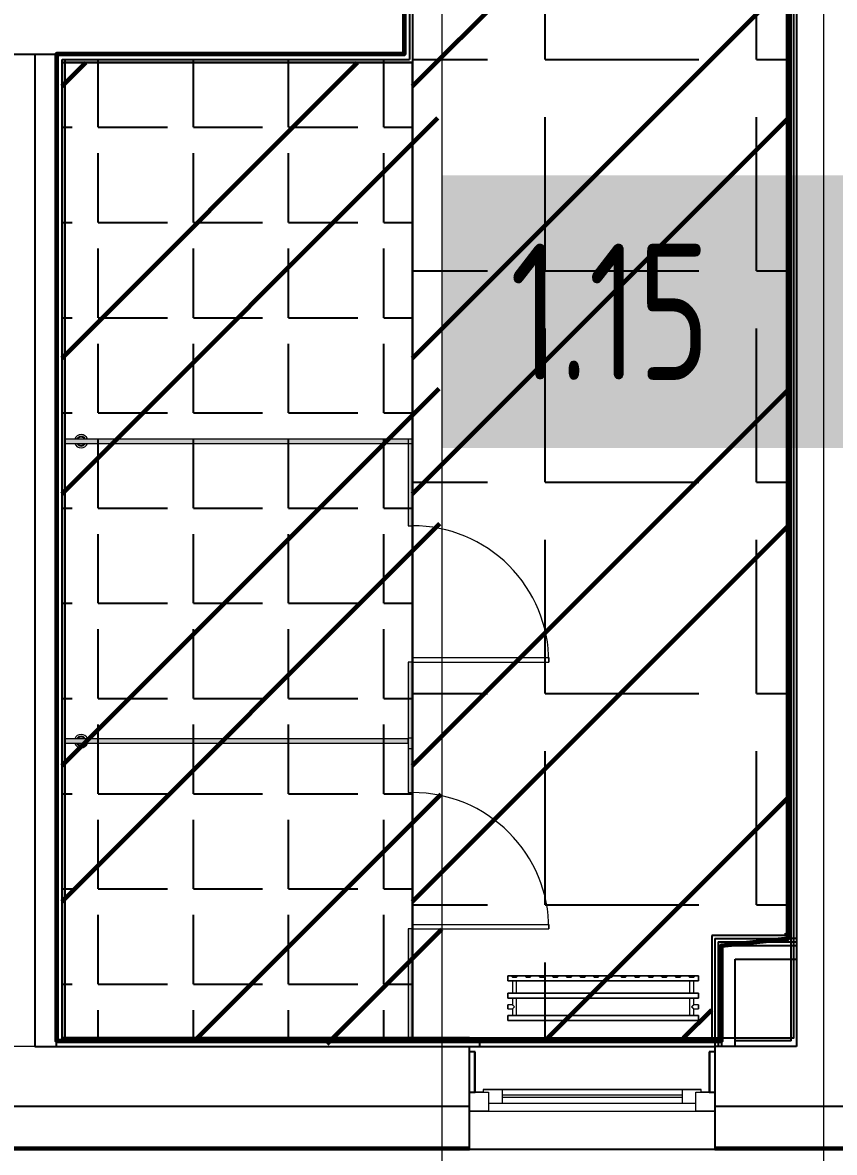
# Model space of a CAD drawing. Header units: millimetres. Extents: x -164500 to 426394, y -23753 to 102118.
# Drawn here: x 69085 to 72064, y -405 to 3740 of the extents above; entities that cross this region are included whole.
import ezdxf

# ---------------------------------------------------------------- set-up
doc = ezdxf.new("R2010")
doc.units = ezdxf.units.MM
doc.layers.add('1.2.1) плитка КР3', color=140, linetype='Continuous')
doc.layers.add('1.4) Пл КР4', color=125, linetype='Continuous')
for name, color, linetype, lineweight in [('196 1-3 этаж гидро изол', 6, 'Continuous', 60), ('A-FLOR', 7, 'Continuous', 9), ('A-GENM', 7, 'Continuous', 9), ('A-GENM-1', 7, 'Continuous', 20), ('A-GLAZ', 7, 'Continuous', 9), ('A-GLAZ-1', 7, 'Continuous', 5), ('Оси', 7, 'Continuous', 9)]:
    doc.layers.add(name, color=color, linetype=linetype, lineweight=lineweight)
doc.layers.add('A-DOOR-1', color=7, linetype='Continuous', lineweight=5, true_color=0xc0c0c0)
doc.layers.add('M-EQPM-1', color=7, linetype='Continuous', lineweight=9, true_color=0xb2b2b2)
doc.styles.add('СПДС', font='ГОСТ тип А.ttf', dxfattribs={"width": 0.9})

# ---------------------------------------------------------------- blocks, each defined once
blk = doc.blocks.new('120_Окно_СКБ_1Ст - 120_Окно_СКБ_1Ст 900х2500_h_-20664874-Объем проектирования 1 этажа')
at = {"layer": 'A-GLAZ'}
for p, q in [((-450, -127), (-450, -57)), ((-450, -57), (-380, -57)), ((-380, -57), (-380, -127)), ((380, -127), (380, -57)), ((380, -57), (450, -57)), ((450, -57), (450, -127)), ((380, -87), (-380, -87)), ((-380, -87), (-380, -127)), ((-330, -137), (-330, -87)), ((330, -137), (330, -87)), ((380, -127), (380, -87)), ((-380, -127), (-450, -127)), ((-380, -127), (-400, -127)), ((-400, -127), (-400, -137)), ((-400, -137), (400, -137)), ((400, -137), (-400, -137)), ((450, -127), (380, -127)), ((400, -127), (380, -127)), ((400, -137), (400, -127))]:
    blk.add_line(p, q, dxfattribs=at)
at = {"layer": 'A-GLAZ-1'}
for p, q in [((450, -57), (-450, -57)), ((-330, -107), (330, -107)), ((330, -117), (-330, -117)), ((-430, -127), (-400, -127)), ((400, -127), (430, -127))]:
    blk.add_line(p, q, dxfattribs=at)
blk = doc.blocks.new('131_Сантехническая перегородка_Дверь - СД-1-29846662-Объем проектирования 1 этажа')
at = {"layer": 'A-GENM'}
for points in [[(0, -8), (317.3, -8), (317.3, 8), (0, 8)], [(817.3, -8), (1119.2, -7.8), (1119.2, 8), (817.3, 8)]]:
    blk.add_hatch(color=256, dxfattribs=at).paths.add_polyline_path(points)
at = {"layer": 'A-DOOR-1'}
for p, q in [((333.3, -8), (317.3, -8)), ((317.3, -8), (317.3, -508)), ((333.3, -8), (333.3, -508)), ((333.3, -508), (317.3, -508))]:
    blk.add_line(p, q, dxfattribs=at)
blk.add_arc((317.3, -8), 500, 270, 0, dxfattribs=at)
at = {"layer": 'A-GENM-1'}
for p, q in [((317.3, 8), (0, 8)), ((0, 8), (0, -8)), ((317.3, -8), (317.3, 8)), ((1134.7, 8), (817.3, 8)), ((817.3, 8), (817.3, -8)), ((1134.7, -8), (1134.7, 8)), ((0, -8), (317.3, -8)), ((817.3, -8), (1134.7, -8))]:
    blk.add_line(p, q, dxfattribs=at)
blk = doc.blocks.new('131_Сантехническая перегородка - СП-4-30850764-Объем проектирования 1 этажа')
at = {"layer": 'A-GENM'}
blk.add_hatch(color=256, dxfattribs=at).paths.add_polyline_path([(184.8, -8), (1330, -8), (1330, 8), (55.2, 8), (55.2, -8)])
at = {"layer": 'A-GENM', "flags": 128}
for points in [[(126.7, 8), (126.3, 8.5), (126, 9), (125.6, 9.5), (125.2, 9.9), (124.8, 10.4), (124.4, 10.8), (123.9, 11.2), (123.5, 11.6), (123, 12), (122.5, 12.3), (122, 12.7), (121.5, 13), (121, 13.3), (120.5, 13.6), (119.9, 13.8), (119.4, 14), (118.8, 14.3), (118.2, 14.4), (117.6, 14.6), (117, 14.7), (116.5, 14.9), (115.9, 14.9), (115.3, 15), (114.7, 15.1), (114.1, 15.1), (113.5, 15.1), (112.8, 15), (112.2, 15), (111.7, 14.9), (111.1, 14.8), (110.5, 14.7), (109.9, 14.5), (109.3, 14.4), (108.7, 14.2), (108.2, 13.9), (107.6, 13.7), (107.1, 13.4), (106.5, 13.2), (106, 12.9), (105.5, 12.5), (105, 12.2), (104.5, 11.8), (104.1, 11.4), (103.6, 11), (103.2, 10.6), (102.8, 10.2), (102.4, 9.7), (102, 9.3), (101.6, 8.8), (101.3, 8.3), (101.1, 8)], [(101.1, -8), (101.4, -8.5), (101.8, -9), (102.2, -9.5), (102.6, -9.9), (103, -10.4), (103.4, -10.8), (103.8, -11.2), (104.3, -11.6), (104.7, -12), (105.2, -12.3), (105.7, -12.7), (106.2, -13), (106.8, -13.3), (107.3, -13.6), (107.9, -13.8), (108.4, -14), (109, -14.3), (109.6, -14.4), (110.1, -14.6), (110.7, -14.7), (111.3, -14.9), (111.9, -14.9), (112.5, -15), (113.1, -15.1), (113.7, -15.1), (114.3, -15.1), (114.9, -15), (115.5, -15), (116.1, -14.9), (116.7, -14.8), (117.3, -14.7), (117.9, -14.5), (118.5, -14.4), (119, -14.2), (119.6, -13.9), (120.2, -13.7), (120.7, -13.4), (121.2, -13.2), (121.7, -12.9), (122.3, -12.5), (122.7, -12.2), (123.2, -11.8), (123.7, -11.4), (124.1, -11), (124.6, -10.6), (125, -10.2), (125.4, -9.7), (125.8, -9.3), (126.1, -8.8), (126.5, -8.3), (126.7, -8)]]:
    blk.add_lwpolyline(points, dxfattribs=at)
at = {"layer": 'A-GENM'}
for radius, start, end in [(24.6, 19.9113, 160.0887), (17.6, 28.9731, 151.0269), (15.1, 33.7811, 146.2189), (24.6, 199.9113, 340.0887), (17.6, 208.9731, 331.0269), (15.1, 213.7811, 326.2189)]:
    blk.add_arc((113.9, 0), radius, start, end, dxfattribs=at)
at = {"layer": 'A-GENM-1'}
for p, q in [((1330, 8), (55.2, 8)), ((55.2, 8), (55.2, -8)), ((1330, -8), (1330, 8)), ((55.2, -8), (1330, -8))]:
    blk.add_line(p, q, dxfattribs=at)
blk = doc.blocks.new('131_Сантехническая перегородка - СП-4-30850728-Объем проектирования 1 этажа')
at = {"layer": 'A-GENM'}
blk.add_hatch(color=256, dxfattribs=at).paths.add_polyline_path([(200.9, -8), (1330, -8), (1330, 8), (71.3, 8), (71.3, -8)])
at = {"layer": 'A-GENM', "flags": 128}
for points in [[(142.8, 8), (142.5, 8.5), (142.1, 9), (141.8, 9.5), (141.4, 9.9), (141, 10.4), (140.5, 10.8), (140.1, 11.2), (139.6, 11.6), (139.2, 12), (138.7, 12.3), (138.2, 12.7), (137.7, 13), (137.1, 13.3), (136.6, 13.6), (136.1, 13.8), (135.5, 14), (134.9, 14.3), (134.4, 14.4), (133.8, 14.6), (133.2, 14.7), (132.6, 14.9), (132, 14.9), (131.4, 15), (130.8, 15.1), (130.2, 15.1), (129.6, 15.1), (129, 15), (128.4, 15), (127.8, 14.9), (127.2, 14.8), (126.6, 14.7), (126, 14.5), (125.4, 14.4), (124.9, 14.2), (124.3, 13.9), (123.8, 13.7), (123.2, 13.4), (122.7, 13.2), (122.2, 12.9), (121.7, 12.5), (121.2, 12.2), (120.7, 11.8), (120.2, 11.4), (119.8, 11), (119.3, 10.6), (118.9, 10.2), (118.5, 9.7), (118.1, 9.3), (117.8, 8.8), (117.4, 8.3), (117.3, 8)], [(117.3, -8), (117.6, -8.5), (117.9, -9), (118.3, -9.5), (118.7, -9.9), (119.1, -10.4), (119.5, -10.8), (120, -11.2), (120.4, -11.6), (120.9, -12), (121.4, -12.3), (121.9, -12.7), (122.4, -13), (122.9, -13.3), (123.5, -13.6), (124, -13.8), (124.6, -14), (125.1, -14.3), (125.7, -14.4), (126.3, -14.6), (126.9, -14.7), (127.5, -14.9), (128.1, -14.9), (128.7, -15), (129.3, -15.1), (129.9, -15.1), (130.5, -15.1), (131.1, -15), (131.7, -15), (132.3, -14.9), (132.9, -14.8), (133.4, -14.7), (134, -14.5), (134.6, -14.4), (135.2, -14.2), (135.7, -13.9), (136.3, -13.7), (136.8, -13.4), (137.4, -13.2), (137.9, -12.9), (138.4, -12.5), (138.9, -12.2), (139.4, -11.8), (139.8, -11.4), (140.3, -11), (140.7, -10.6), (141.1, -10.2), (141.5, -9.7), (141.9, -9.3), (142.3, -8.8), (142.6, -8.3), (142.8, -8)]]:
    blk.add_lwpolyline(points, dxfattribs=at)
at = {"layer": 'A-GENM'}
for radius, start, end in [(24.6, 19.9113, 160.0887), (17.6, 28.9731, 151.0269), (15.1, 33.7811, 146.2189), (24.6, 199.9113, 340.0887), (17.6, 208.9731, 331.0269), (15.1, 213.7811, 326.2189)]:
    blk.add_arc((130, 0), radius, start, end, dxfattribs=at)
at = {"layer": 'A-GENM-1'}
for p, q in [((1330, 8), (71.3, 8)), ((71.3, 8), (71.3, -8)), ((1330, -8), (1330, 8)), ((71.3, -8), (1330, -8))]:
    blk.add_line(p, q, dxfattribs=at)
blk = doc.blocks.new('radiator_prado_classic_z_tip_30_po exemplyaru - Classic Z Тип 30-500-V231-Объем проектирования 1 этажа')
at = {"layer": 'M-EQPM-1'}
for p, q in [((0, 228), (0, 210)), ((700, 228), (0, 228)), ((0, 210), (0, 228)), ((0, 228), (12.5, 228)), ((0, 210), (700, 210)), ((17.8, 210), (0, 210)), ((12.5, 228), (37.5, 228)), ((37.5, 228), (12.5, 228)), ((12.5, 228), (37.5, 228)), ((12.5, 228), (17.5, 223)), ((12.5, 228), (17.5, 223)), ((32.5, 223), (17.5, 223)), ((17.5, 223), (32.5, 223)), ((17.5, 210), (17.5, 164)), ((17.5, 210), (17.5, 164)), ((17.8, 210), (17.5, 210)), ((17.5, 210), (17.8, 210)), ((17.8, 210), (17.5, 210)), ((17.5, 210), (32.5, 210)), ((32.2, 210), (17.8, 210)), ((17.8, 210), (32.2, 210)), ((32.2, 210), (17.8, 210)), ((32.5, 210), (32.2, 210)), ((32.2, 210), (32.5, 210)), ((32.5, 210), (32.2, 210)), ((667.8, 210), (32.2, 210)), ((32.5, 223), (37.5, 228)), ((37.5, 228), (32.5, 223)), ((32.5, 164), (32.5, 210)), ((32.5, 164), (32.5, 210)), ((37.5, 228), (62.5, 228)), ((62.5, 228), (87.5, 228)), ((87.5, 228), (62.5, 228)), ((62.5, 228), (87.5, 228)), ((62.5, 228), (67.5, 223)), ((62.5, 228), (67.5, 223)), ((82.5, 223), (67.5, 223)), ((67.5, 223), (82.5, 223)), ((82.5, 223), (87.5, 228)), ((87.5, 228), (82.5, 223)), ((87.5, 228), (112.5, 228)), ((112.5, 228), (137.5, 228)), ((137.5, 228), (112.5, 228)), ((112.5, 228), (137.5, 228)), ((112.5, 228), (117.5, 223)), ((112.5, 228), (117.5, 223)), ((132.5, 223), (117.5, 223)), ((117.5, 223), (132.5, 223)), ((132.5, 223), (137.5, 228)), ((137.5, 228), (132.5, 223)), ((137.5, 228), (162.5, 228)), ((162.5, 228), (187.5, 228)), ((187.5, 228), (162.5, 228)), ((162.5, 228), (187.5, 228)), ((162.5, 228), (167.5, 223)), ((162.5, 228), (167.5, 223)), ((182.5, 223), (167.5, 223)), ((167.5, 223), (182.5, 223)), ((182.5, 223), (187.5, 228)), ((187.5, 228), (182.5, 223)), ((187.5, 228), (212.5, 228)), ((212.5, 228), (237.5, 228)), ((237.5, 228), (212.5, 228)), ((212.5, 228), (237.5, 228)), ((212.5, 228), (217.5, 223)), ((212.5, 228), (217.5, 223)), ((232.5, 223), (217.5, 223)), ((217.5, 223), (232.5, 223)), ((232.5, 223), (237.5, 228)), ((237.5, 228), (232.5, 223)), ((237.5, 228), (262.5, 228)), ((262.5, 228), (287.5, 228)), ((287.5, 228), (262.5, 228)), ((262.5, 228), (287.5, 228)), ((262.5, 228), (267.5, 223)), ((262.5, 228), (267.5, 223)), ((282.5, 223), (267.5, 223)), ((267.5, 223), (282.5, 223)), ((282.5, 223), (287.5, 228)), ((287.5, 228), (282.5, 223)), ((287.5, 228), (312.5, 228)), ((312.5, 228), (337.5, 228)), ((337.5, 228), (312.5, 228)), ((312.5, 228), (337.5, 228)), ((312.5, 228), (317.5, 223)), ((312.5, 228), (317.5, 223)), ((332.5, 223), (317.5, 223)), ((317.5, 223), (332.5, 223)), ((332.5, 223), (337.5, 228)), ((337.5, 228), (332.5, 223)), ((337.5, 228), (362.5, 228)), ((362.5, 228), (387.5, 228)), ((387.5, 228), (362.5, 228)), ((362.5, 228), (387.5, 228)), ((362.5, 228), (367.5, 223)), ((362.5, 228), (367.5, 223)), ((382.5, 223), (367.5, 223)), ((367.5, 223), (382.5, 223)), ((382.5, 223), (387.5, 228)), ((387.5, 228), (382.5, 223)), ((387.5, 228), (412.5, 228)), ((412.5, 228), (437.5, 228)), ((437.5, 228), (412.5, 228)), ((412.5, 228), (437.5, 228)), ((412.5, 228), (417.5, 223)), ((412.5, 228), (417.5, 223)), ((432.5, 223), (417.5, 223)), ((417.5, 223), (432.5, 223)), ((432.5, 223), (437.5, 228)), ((437.5, 228), (432.5, 223)), ((437.5, 228), (462.5, 228)), ((462.5, 228), (487.5, 228)), ((487.5, 228), (462.5, 228)), ((462.5, 228), (487.5, 228)), ((462.5, 228), (467.5, 223)), ((462.5, 228), (467.5, 223)), ((482.5, 223), (467.5, 223)), ((467.5, 223), (482.5, 223)), ((482.5, 223), (487.5, 228)), ((487.5, 228), (482.5, 223)), ((487.5, 228), (512.5, 228)), ((512.5, 228), (537.5, 228)), ((537.5, 228), (512.5, 228)), ((512.5, 228), (537.5, 228)), ((512.5, 228), (517.5, 223)), ((512.5, 228), (517.5, 223)), ((532.5, 223), (517.5, 223)), ((517.5, 223), (532.5, 223)), ((532.5, 223), (537.5, 228)), ((537.5, 228), (532.5, 223)), ((537.5, 228), (562.5, 228)), ((562.5, 228), (587.5, 228)), ((587.5, 228), (562.5, 228)), ((562.5, 228), (587.5, 228)), ((562.5, 228), (567.5, 223)), ((562.5, 228), (567.5, 223)), ((582.5, 223), (567.5, 223)), ((567.5, 223), (582.5, 223)), ((582.5, 223), (587.5, 228)), ((587.5, 228), (582.5, 223)), ((587.5, 228), (612.5, 228)), ((612.5, 228), (637.5, 228)), ((637.5, 228), (612.5, 228)), ((612.5, 228), (637.5, 228)), ((612.5, 228), (617.5, 223)), ((617.5, 223), (612.5, 228)), ((632.5, 223), (617.5, 223)), ((617.5, 223), (632.5, 223)), ((632.5, 223), (637.5, 228)), ((637.5, 228), (632.5, 223)), ((637.5, 228), (662.5, 228)), ((662.5, 228), (687.5, 228)), ((687.5, 228), (662.5, 228)), ((662.5, 228), (687.5, 228)), ((662.5, 228), (667.5, 223)), ((662.5, 228), (667.5, 223)), ((682.5, 223), (667.5, 223)), ((667.5, 223), (682.5, 223)), ((667.5, 210), (667.5, 164)), ((667.5, 210), (667.5, 164)), ((667.8, 210), (667.5, 210)), ((667.5, 210), (682.5, 210)), ((667.8, 210), (667.5, 210)), ((667.5, 210), (667.8, 210)), ((682.2, 210), (667.8, 210)), ((668.5, 210), (667.8, 210)), ((667.8, 210), (682.2, 210)), ((682.2, 210), (668.5, 210)), ((682.5, 210), (682.2, 210)), ((682.5, 210), (682.2, 210)), ((682.2, 210), (682.5, 210)), ((700, 210), (682.2, 210)), ((682.5, 223), (687.5, 228)), ((687.5, 228), (682.5, 223)), ((682.5, 164), (682.5, 210)), ((682.5, 164), (682.5, 210)), ((687.5, 228), (700, 228)), ((700, 210), (700, 228)), ((700, 228), (700, 210)), ((700, 164), (0, 164)), ((0, 164), (0, 146)), ((0, 146), (0, 164)), ((0, 164), (17.8, 164)), ((0, 146), (700, 146)), ((18.5, 146), (0, 146)), ((17.8, 164), (17.5, 164)), ((17.5, 164), (17.8, 164)), ((17.8, 164), (17.5, 164)), ((17.5, 164), (32.5, 164)), ((17.5, 146), (17.5, 121.5)), ((17.5, 146), (17.5, 121.5)), ((17.5, 146), (18.5, 146)), ((18.5, 146), (17.5, 146)), ((17.5, 146), (18.5, 146)), ((32.5, 146), (17.5, 146)), ((32.2, 164), (17.8, 164)), ((17.8, 164), (32.2, 164)), ((32.2, 164), (17.8, 164)), ((18.5, 146), (32.2, 146)), ((32.2, 146), (18.5, 146)), ((18.5, 146), (32.2, 146)), ((32.5, 164), (32.2, 164)), ((32.2, 164), (32.5, 164)), ((32.5, 164), (32.2, 164)), ((32.2, 164), (667.8, 164)), ((32.2, 146), (32.5, 146)), ((32.5, 146), (32.2, 146)), ((32.2, 146), (32.5, 146)), ((667.8, 146), (32.2, 146)), ((32.5, 82), (32.5, 146)), ((32.5, 82), (32.5, 146)), ((667.8, 164), (667.5, 164)), ((667.5, 164), (682.5, 164)), ((667.8, 164), (667.5, 164)), ((667.5, 164), (667.8, 164)), ((667.5, 146), (667.5, 82)), ((667.5, 146), (667.5, 82)), ((667.5, 146), (667.8, 146)), ((682.5, 146), (667.5, 146)), ((667.5, 146), (667.8, 146)), ((667.8, 146), (667.5, 146)), ((682.2, 164), (667.8, 164)), ((671.2, 164), (667.8, 164)), ((667.8, 164), (682.2, 164)), ((667.8, 146), (681.5, 146)), ((667.8, 146), (671.2, 146)), ((681.5, 146), (667.8, 146)), ((676.9, 164), (671.2, 164)), ((671.2, 146), (681.5, 146)), ((680.3, 164), (676.9, 164)), ((682.2, 164), (680.3, 164)), ((681.5, 146), (682.5, 146)), ((681.5, 146), (682.5, 146)), ((682.5, 146), (681.5, 146)), ((700, 146), (681.5, 146)), ((682.5, 164), (682.2, 164)), ((682.5, 164), (682.2, 164)), ((682.2, 164), (682.5, 164)), ((682.2, 164), (700, 164)), ((682.5, 121.5), (682.5, 146)), ((682.5, 121.5), (682.5, 146)), ((700, 146), (700, 164)), ((700, 164), (700, 146)), ((17.5, 121.5), (0, 121.5)), ((17.5, 121.5), (0, 121.5)), ((0, 121.5), (0, 120.5)), ((0, 106.5), (0, 121.5)), ((0, 120.5), (0, 107.5)), ((0, 120.5), (0, 119.3)), ((0, 114), (0, 120.5)), ((0, 120.5), (0, 120.5)), ((0, 119.3), (0, 117.8)), ((0, 117.8), (0, 114)), ((0, 114), (0, 110.3)), ((0, 107.5), (0, 114)), ((0, 110.3), (0, 108.7)), ((0, 108.7), (0, 107.5)), ((0, 107.5), (0, 106.5)), ((0, 107.5), (0, 107.5)), ((0, 106.5), (17.5, 106.5)), ((0, 106.5), (17.5, 106.5)), ((17.5, 106.5), (17.5, 82)), ((17.5, 106.5), (17.5, 82)), ((700, 121.5), (682.5, 121.5)), ((700, 121.5), (682.5, 121.5)), ((682.5, 82), (682.5, 106.5)), ((682.5, 106.5), (700, 106.5)), ((682.5, 82), (682.5, 106.5)), ((682.5, 106.5), (700, 106.5)), ((700, 121.5), (700, 106.5)), ((700, 120.5), (700, 121.5)), ((700, 121.5), (700, 120.5)), ((700, 120.5), (700, 121.5)), ((700, 107.5), (700, 120.5)), ((700, 120.5), (700, 107.5)), ((700, 107.5), (700, 120.5)), ((700, 106.5), (700, 107.5)), ((700, 107.5), (700, 106.5)), ((700, 106.5), (700, 107.5)), ((700, 82), (0, 82)), ((0, 82), (0, 64)), ((0, 64), (0, 82)), ((0, 82), (18.5, 82)), ((700, 64), (0, 64)), ((0, 64), (700, 64)), ((18.5, 82), (17.5, 82)), ((17.5, 82), (18.5, 82)), ((18.5, 82), (17.5, 82)), ((17.5, 82), (32.5, 82)), ((32.2, 82), (18.5, 82)), ((18.5, 82), (32.2, 82)), ((32.2, 82), (18.5, 82)), ((32.5, 82), (32.2, 82)), ((32.2, 82), (32.5, 82)), ((32.5, 82), (32.2, 82)), ((32.2, 82), (667.8, 82)), ((667.8, 82), (667.5, 82)), ((667.5, 82), (682.5, 82)), ((667.8, 82), (667.5, 82)), ((667.5, 82), (667.8, 82)), ((681.5, 82), (667.8, 82)), ((681.5, 82), (667.8, 82)), ((667.8, 82), (681.5, 82)), ((682.5, 82), (681.5, 82)), ((682.5, 82), (681.5, 82)), ((681.5, 82), (682.5, 82)), ((681.5, 82), (700, 82)), ((700, 64), (700, 82)), ((700, 82), (700, 64))]:
    blk.add_line(p, q, dxfattribs=at)
for points, knots in [([(18.5, 120.5), (18.4, 120.6), (18.3, 120.7), (18.1, 120.9), (17.9, 121.1), (17.8, 121.2), (17.7, 121.3), (17.5, 121.5), (17.5, 121.5), (17.5, 121.5)], [0.7142857, 0.7142857, 0.7142857, 0.7142857, 0.75, 0.7857143, 0.8214286, 0.8571429, 0.8928571, 0.9285714, 1, 1, 1, 1]), ([(17.5, 121.5), (17.5, 121.5), (17.5, 121.5), (17.7, 121.3), (17.8, 121.2), (17.9, 121.1), (18.1, 120.9), (18.3, 120.7), (18.4, 120.6), (18.5, 120.5)], [0, 0, 0, 0, 0.0714286, 0.1071429, 0.1428571, 0.1785714, 0.2142857, 0.25, 0.2857143, 0.2857143, 0.2857143, 0.2857143]), ([(17.5, 121.5), (17.5, 121.5), (17.5, 121.5), (17.7, 121.3), (17.8, 121.2), (17.9, 121.1), (18.1, 120.9), (18.3, 120.7), (18.4, 120.6), (18.5, 120.5)], [0, 0, 0, 0, 0.0714286, 0.1071429, 0.1428571, 0.1785714, 0.2142857, 0.25, 0.2857143, 0.2857143, 0.2857143, 0.2857143]), ([(25, 114), (24.5, 114.5), (23.6, 115.4), (22.4, 116.6), (21.6, 117.4), (21.1, 117.9), (20.8, 118.2), (20.5, 118.5), (20.2, 118.8), (19.8, 119.1), (19.6, 119.4), (19.3, 119.7), (19, 120), (18.7, 120.3), (18.5, 120.5), (18.3, 120.7), (18.1, 120.9), (17.9, 121.1), (17.8, 121.2), (17.7, 121.3), (17.5, 121.5), (17.5, 121.5), (17.5, 121.5)], [0, 0, 0, 0, 0.142857, 0.285714, 0.357143, 0.392857, 0.428571, 0.464286, 0.5, 0.535714, 0.571429, 0.607143, 0.642857, 0.678571, 0.714286, 0.75, 0.785714, 0.821429, 0.857143, 0.892857, 0.928571, 1, 1, 1, 1]), ([(17.5, 106.5), (17.5, 106.5), (17.5, 106.5), (17.7, 106.7), (17.8, 106.8), (17.9, 106.9), (18.1, 107.1), (18.3, 107.3), (18.5, 107.5), (18.7, 107.7), (19, 108), (19.3, 108.3), (19.6, 108.6), (19.8, 108.9), (20.3, 109.3), (20.7, 109.7), (21.1, 110.1), (21.6, 110.6), (22.4, 111.4), (23.6, 112.6), (24.5, 113.5), (25, 114)], [0, 0, 0, 0, 0.071429, 0.107143, 0.142857, 0.178571, 0.214286, 0.25, 0.285714, 0.321429, 0.357143, 0.392857, 0.428571, 0.464286, 0.5, 0.571429, 0.607143, 0.642857, 0.714286, 0.857143, 1, 1, 1, 1]), ([(17.5, 106.5), (17.5, 106.5), (17.5, 106.5), (17.7, 106.7), (17.8, 106.8), (17.9, 106.9), (18.1, 107.1), (18.3, 107.3), (18.4, 107.4), (18.5, 107.5)], [0, 0, 0, 0, 0.0714286, 0.1071429, 0.1428571, 0.1785714, 0.2142857, 0.25, 0.2857143, 0.2857143, 0.2857143, 0.2857143]), ([(18.5, 107.5), (18.4, 107.4), (18.3, 107.3), (18.1, 107.1), (17.9, 106.9), (17.8, 106.8), (17.7, 106.7), (17.5, 106.5), (17.5, 106.5), (17.5, 106.5)], [0.7142857, 0.7142857, 0.7142857, 0.7142857, 0.75, 0.7857143, 0.8214286, 0.8571429, 0.8928571, 0.9285714, 1, 1, 1, 1]), ([(18.5, 107.5), (18.4, 107.4), (18.3, 107.3), (18.1, 107.1), (17.9, 106.9), (17.8, 106.8), (17.7, 106.7), (17.5, 106.5), (17.5, 106.5), (17.5, 106.5)], [0.7142857, 0.7142857, 0.7142857, 0.7142857, 0.75, 0.7857143, 0.8214286, 0.8571429, 0.8928571, 0.9285714, 1, 1, 1, 1]), ([(22.1, 116.9), (21.9, 117.1), (21.6, 117.4), (21.1, 117.9), (20.8, 118.2), (20.5, 118.5), (20.2, 118.8), (19.9, 119.2), (19.7, 119.3), (19.6, 119.4)], [0.2857143, 0.2857143, 0.2857143, 0.2857143, 0.3571429, 0.3928571, 0.4285714, 0.4642857, 0.5, 0.5357143, 0.5714286, 0.5714286, 0.5714286, 0.5714286]), ([(19.6, 119.4), (19.7, 119.3), (19.9, 119.2), (20.3, 118.7), (20.7, 118.3), (21.1, 117.9), (21.6, 117.4), (21.9, 117.1), (22.1, 116.9)], [0.4285714, 0.4285714, 0.4285714, 0.4285714, 0.4642857, 0.5, 0.5714286, 0.6071429, 0.6428571, 0.7142857, 0.7142857, 0.7142857, 0.7142857]), ([(19.6, 119.4), (19.7, 119.3), (19.8, 119.1), (20.3, 118.7), (20.7, 118.3), (21.1, 117.9), (21.6, 117.4), (21.9, 117.1), (22.1, 116.9)], [0.4285714, 0.4285714, 0.4285714, 0.4285714, 0.4642857, 0.5, 0.5714286, 0.6071429, 0.6428571, 0.7142857, 0.7142857, 0.7142857, 0.7142857]), ([(19.6, 108.6), (19.7, 108.7), (19.9, 108.8), (20.3, 109.3), (20.7, 109.7), (21.1, 110.1), (21.6, 110.6), (21.9, 110.9), (22.1, 111.1)], [0.4285714, 0.4285714, 0.4285714, 0.4285714, 0.4642857, 0.5, 0.5714286, 0.6071429, 0.6428571, 0.7142857, 0.7142857, 0.7142857, 0.7142857]), ([(22.1, 111.1), (21.9, 110.9), (21.6, 110.6), (21.1, 110.1), (20.8, 109.8), (20.5, 109.5), (20.2, 109.2), (19.9, 108.8), (19.7, 108.7), (19.6, 108.6)], [0.2857143, 0.2857143, 0.2857143, 0.2857143, 0.3571429, 0.3928571, 0.4285714, 0.4642857, 0.5, 0.5357143, 0.5714286, 0.5714286, 0.5714286, 0.5714286]), ([(22.1, 111.1), (21.9, 110.9), (21.6, 110.6), (21.1, 110.1), (20.8, 109.8), (20.5, 109.5), (20.2, 109.2), (19.8, 108.9), (19.7, 108.7), (19.6, 108.6)], [0.2857143, 0.2857143, 0.2857143, 0.2857143, 0.3571429, 0.3928571, 0.4285714, 0.4642857, 0.5, 0.5357143, 0.5714286, 0.5714286, 0.5714286, 0.5714286]), ([(675, 114), (675.5, 114.5), (676.4, 115.4), (677.6, 116.6), (678.4, 117.4), (678.9, 117.9), (679.2, 118.2), (679.5, 118.5), (679.8, 118.8), (680.1, 119.2), (680.4, 119.4), (680.7, 119.7), (681, 120), (681.3, 120.3), (681.5, 120.5), (681.7, 120.7), (681.9, 120.9), (682.1, 121.1), (682.2, 121.2), (682.3, 121.3), (682.5, 121.5), (682.5, 121.5), (682.5, 121.5)], [0, 0, 0, 0, 0.142857, 0.285714, 0.357143, 0.392857, 0.428571, 0.464286, 0.5, 0.535714, 0.571429, 0.607143, 0.642857, 0.678571, 0.714286, 0.75, 0.785714, 0.821429, 0.857143, 0.892857, 0.928571, 1, 1, 1, 1]), ([(682.5, 106.5), (682.5, 106.5), (682.5, 106.5), (682.3, 106.7), (682.2, 106.8), (682.1, 106.9), (681.9, 107.1), (681.7, 107.3), (681.5, 107.5), (681.3, 107.7), (681, 108), (680.7, 108.3), (680.4, 108.6), (680.1, 108.8), (679.7, 109.3), (679.3, 109.7), (678.9, 110.1), (678.4, 110.6), (677.6, 111.4), (676.4, 112.6), (675.5, 113.5), (675, 114)], [0, 0, 0, 0, 0.071429, 0.107143, 0.142857, 0.178571, 0.214286, 0.25, 0.285714, 0.321429, 0.357143, 0.392857, 0.428571, 0.464286, 0.5, 0.571429, 0.607143, 0.642857, 0.714286, 0.857143, 1, 1, 1, 1]), ([(680.4, 119.4), (680.3, 119.3), (680.1, 119.2), (679.7, 118.7), (679.3, 118.3), (678.9, 117.9), (678.4, 117.4), (678.1, 117.1), (677.9, 116.9)], [0.4285714, 0.4285714, 0.4285714, 0.4285714, 0.4642857, 0.5, 0.5714286, 0.6071429, 0.6428571, 0.7142857, 0.7142857, 0.7142857, 0.7142857]), ([(677.9, 116.9), (678.1, 117.1), (678.4, 117.4), (678.9, 117.9), (679.2, 118.2), (679.5, 118.5), (679.8, 118.8), (680.1, 119.2), (680.3, 119.3), (680.4, 119.4)], [0.2857143, 0.2857143, 0.2857143, 0.2857143, 0.3571429, 0.3928571, 0.4285714, 0.4642857, 0.5, 0.5357143, 0.5714286, 0.5714286, 0.5714286, 0.5714286]), ([(679.2, 118.2), (679.1, 118.1), (678.9, 117.9), (678.4, 117.4), (678.1, 117.1), (677.9, 116.9)], [0.5714286, 0.5714286, 0.5714286, 0.5714286, 0.6071429, 0.6428571, 0.7142857, 0.7142857, 0.7142857, 0.7142857]), ([(677.9, 111.1), (678.1, 110.9), (678.4, 110.6), (678.9, 110.1), (679.2, 109.8), (679.5, 109.5), (679.8, 109.2), (680.1, 108.8), (680.3, 108.7), (680.4, 108.6)], [0.2857143, 0.2857143, 0.2857143, 0.2857143, 0.3571429, 0.3928571, 0.4285714, 0.4642857, 0.5, 0.5357143, 0.5714286, 0.5714286, 0.5714286, 0.5714286]), ([(677.9, 111.1), (678.1, 110.9), (678.4, 110.6), (678.9, 110.1), (679.2, 109.8), (679.5, 109.5), (679.8, 109.2), (680.1, 108.8), (680.3, 108.7), (680.4, 108.6)], [0.2857143, 0.2857143, 0.2857143, 0.2857143, 0.3571429, 0.3928571, 0.4285714, 0.4642857, 0.5, 0.5357143, 0.5714286, 0.5714286, 0.5714286, 0.5714286]), ([(680.4, 108.6), (680.3, 108.7), (680.1, 108.8), (679.7, 109.3), (679.3, 109.7), (678.9, 110.1), (678.4, 110.6), (678.1, 110.9), (677.9, 111.1)], [0.4285714, 0.4285714, 0.4285714, 0.4285714, 0.4642857, 0.5, 0.5714286, 0.6071429, 0.6428571, 0.7142857, 0.7142857, 0.7142857, 0.7142857]), ([(680.4, 119.4), (680.3, 119.3), (680.1, 119.2), (679.7, 118.7), (679.4, 118.4), (679.2, 118.2)], [0.4285714, 0.4285714, 0.4285714, 0.4285714, 0.4642857, 0.5, 0.5714286, 0.5714286, 0.5714286, 0.5714286]), ([(682.5, 121.5), (682.5, 121.5), (682.5, 121.5), (682.3, 121.3), (682.2, 121.2), (682.1, 121.1), (681.9, 120.9), (681.7, 120.7), (681.6, 120.6), (681.5, 120.5)], [0, 0, 0, 0, 0.0714286, 0.1071429, 0.1428571, 0.1785714, 0.2142857, 0.25, 0.2857143, 0.2857143, 0.2857143, 0.2857143]), ([(682.5, 121.5), (682.5, 121.5), (682.5, 121.5), (682.3, 121.3), (682.2, 121.2), (682.1, 121.1), (681.9, 120.9), (681.7, 120.7), (681.6, 120.6), (681.5, 120.5)], [0, 0, 0, 0, 0.0714286, 0.1071429, 0.1428571, 0.1785714, 0.2142857, 0.25, 0.2857143, 0.2857143, 0.2857143, 0.2857143]), ([(681.5, 120.5), (681.6, 120.6), (681.7, 120.7), (681.9, 120.9), (682.1, 121.1), (682.2, 121.2), (682.3, 121.3), (682.5, 121.5), (682.5, 121.5), (682.5, 121.5)], [0.7142857, 0.7142857, 0.7142857, 0.7142857, 0.75, 0.7857143, 0.8214286, 0.8571429, 0.8928571, 0.9285714, 1, 1, 1, 1]), ([(681.5, 107.5), (681.6, 107.4), (681.7, 107.3), (681.9, 107.1), (682.1, 106.9), (682.2, 106.8), (682.3, 106.7), (682.5, 106.5), (682.5, 106.5), (682.5, 106.5)], [0.7142857, 0.7142857, 0.7142857, 0.7142857, 0.75, 0.7857143, 0.8214286, 0.8571429, 0.8928571, 0.9285714, 1, 1, 1, 1]), ([(681.5, 107.5), (681.6, 107.4), (681.7, 107.3), (681.9, 107.1), (682.1, 106.9), (682.2, 106.8), (682.3, 106.7), (682.5, 106.5), (682.5, 106.5), (682.5, 106.5)], [0.7142857, 0.7142857, 0.7142857, 0.7142857, 0.75, 0.7857143, 0.8214286, 0.8571429, 0.8928571, 0.9285714, 1, 1, 1, 1]), ([(682.5, 106.5), (682.5, 106.5), (682.5, 106.5), (682.3, 106.7), (682.2, 106.8), (682.1, 106.9), (681.9, 107.1), (681.7, 107.3), (681.6, 107.4), (681.5, 107.5)], [0, 0, 0, 0, 0.0714286, 0.1071429, 0.1428571, 0.1785714, 0.2142857, 0.25, 0.2857143, 0.2857143, 0.2857143, 0.2857143])]:
    blk.add_open_spline(points, degree=3, knots=knots, dxfattribs=at)
for points in [[(19.6, 119.4), (19.5, 119.5), (19.3, 119.7), (19, 120), (18.7, 120.3), (18.6, 120.4), (18.5, 120.5)], [(18.5, 120.5), (18.6, 120.4), (18.7, 120.3), (19, 120), (19.3, 119.7), (19.5, 119.5), (19.6, 119.4)], [(18.5, 120.5), (18.6, 120.4), (18.7, 120.3), (19, 120), (19.3, 119.7), (19.5, 119.5), (19.6, 119.4)], [(18.5, 107.5), (18.6, 107.6), (18.7, 107.7), (19, 108), (19.3, 108.3), (19.5, 108.5), (19.6, 108.6)], [(19.6, 108.6), (19.5, 108.5), (19.3, 108.3), (19, 108), (18.7, 107.7), (18.6, 107.6), (18.5, 107.5)], [(19.6, 108.6), (19.5, 108.5), (19.3, 108.3), (19, 108), (18.7, 107.7), (18.6, 107.6), (18.5, 107.5)], [(25, 114), (24.5, 114.5), (23.6, 115.4), (22.6, 116.4), (22.1, 116.9)], [(22.1, 116.9), (22.6, 116.4), (23.6, 115.4), (24.5, 114.5), (25, 114)], [(22.1, 116.9), (22.6, 116.4), (23.6, 115.4), (24.5, 114.5), (25, 114)], [(22.1, 111.1), (22.6, 111.6), (23.6, 112.6), (24.5, 113.5), (25, 114)], [(25, 114), (24.5, 113.5), (23.6, 112.6), (22.6, 111.6), (22.1, 111.1)], [(25, 114), (24.5, 113.5), (23.6, 112.6), (22.6, 111.6), (22.1, 111.1)], [(677.9, 116.9), (677.4, 116.4), (676.4, 115.4), (675.5, 114.5), (675, 114)], [(677.9, 116.9), (677.4, 116.4), (676.4, 115.4), (675.5, 114.5), (675, 114)], [(675, 114), (675.5, 114.5), (676.4, 115.4), (677.4, 116.4), (677.9, 116.9)], [(675, 114), (675.5, 113.5), (676.4, 112.6), (677.4, 111.6), (677.9, 111.1)], [(675, 114), (675.5, 113.5), (676.4, 112.6), (677.4, 111.6), (677.9, 111.1)], [(677.9, 111.1), (677.4, 111.6), (676.4, 112.6), (675.5, 113.5), (675, 114)], [(681.5, 120.5), (681.4, 120.4), (681.3, 120.3), (681, 120), (680.7, 119.7), (680.5, 119.5), (680.4, 119.4)], [(681.5, 120.5), (681.4, 120.4), (681.3, 120.3), (681, 120), (680.7, 119.7), (680.5, 119.5), (680.4, 119.4)], [(680.4, 119.4), (680.5, 119.5), (680.7, 119.7), (681, 120), (681.3, 120.3), (681.4, 120.4), (681.5, 120.5)], [(680.4, 108.6), (680.5, 108.5), (680.7, 108.3), (681, 108), (681.3, 107.7), (681.4, 107.6), (681.5, 107.5)], [(680.4, 108.6), (680.5, 108.5), (680.7, 108.3), (681, 108), (681.3, 107.7), (681.4, 107.6), (681.5, 107.5)], [(681.5, 107.5), (681.4, 107.6), (681.3, 107.7), (681, 108), (680.7, 108.3), (680.5, 108.5), (680.4, 108.6)]]:
    blk.add_open_spline(points, degree=3, dxfattribs=at)
blk = doc.blocks.new('131_Сантехническая перегородка_Дверь_сдвиг_ - СД-1-30819161-Объем проектирования 1 этажа')
at = {"layer": 'A-GENM'}
for points in [[(0, -8), (400, -8), (400, 8), (0, 8)], [(900, 8), (901.7, -8), (1061.8, -8), (1061.8, 8), (901.7, 8)]]:
    blk.add_hatch(color=256, dxfattribs=at).paths.add_polyline_path(points)
at = {"layer": 'A-DOOR-1'}
for p, q in [((416, -8), (400, -8)), ((400, -8), (400, -508)), ((416, -8), (416, -508)), ((416, -508), (400, -508))]:
    blk.add_line(p, q, dxfattribs=at)
blk.add_arc((400, -8), 500, 270, 0, dxfattribs=at)
at = {"layer": 'A-GENM-1'}
for p, q in [((400, 8), (0, 8)), ((0, 8), (0, -8)), ((400, -8), (400, 8)), ((1100, 8), (900, 8)), ((900, 8), (900, -8)), ((1100, -8), (1100, 8)), ((0, -8), (400, -8)), ((900, -8), (1100, -8))]:
    blk.add_line(p, q, dxfattribs=at)

msp = doc.modelspace()

# ---------------------------------------------------------------- hatches: boundary and pattern name
at = {"layer": '1.2.1) плитка КР3'}
h = msp.add_hatch(dxfattribs=at)
h.set_pattern_fill('ANGLE', color=256, scale=111)
h.set_pattern_definition([(0, (67124.7, 3603.9), (0, 775.335), [563.88, -211.455]), (90, (67124.7, 3603.9), (-775.335, 5e-14), [563.88, -211.455])])
h.paths.add_polyline_path([(71893.702, 7512.938), (71724.702, 7512.938), (70774.702, 7520.663), (70774.702, 7512.938), (70515.702, 7512.938), (70515.702, 14.938), (71613.702, 14.938), (71613.702, 390.438), (71893.702, 390.438)])
at = {"layer": '1.4) Пл КР4'}
h = msp.add_hatch(dxfattribs=at)
h.set_pattern_fill('ANGLE', color=256, scale=50)
h.set_pattern_definition([(0, (-83609.58, 26755.1), (0, 349.25), [254, -95.25]), (90, (-83609.58, 26755.1), (-349.25, 2e-14), [254, -95.25])])
h.paths.add_polyline_path([(70515.702, 3604.607), (69230.582, 3604.607), (69230.582, 16.107), (70515.702, 16.107)])
at = {"layer": '196 1-3 этаж гидро изол'}
h = msp.add_hatch(dxfattribs=at)
h.set_pattern_fill('ANSI32', color=256, scale=111)
h.set_pattern_definition([(45, (67124.7, 3603.9), (-747.6, 747.6), []), (45, (67623.1, 3603.9), (-747.6, 747.6), [])])
h.paths.add_polyline_path([(71893.702, 7512.938), (71724.702, 7512.938), (70774.702, 7520.663), (70774.702, 7512.938), (70515.702, 7512.938), (70515.702, 14.938), (71613.702, 14.938), (71613.702, 390.438), (71893.702, 390.438)])
h = msp.add_hatch(dxfattribs=at)
h.set_pattern_fill('ANSI32', color=256, scale=111)
h.set_pattern_definition([(45, (65838.7, 3603.9), (-747.6, 747.6), []), (45, (66337.1, 3603.9), (-747.6, 747.6), [])])
h.paths.add_polyline_path([(70607.702, 3592.938), (69229.702, 3592.938), (69229.702, 14.938), (70624.702, -16.062)])

# ---------------------------------------------------------------- linework, layer by layer
for p, q in [((71924.702, 7763.938), (71924.702, -16.062)), ((70484.702, 3623.938), (70484.702, 7543.938)), ((70504.702, 7523.938), (70504.702, 3623.938)), ((71893.702, 7523.938), (71893.702, 390.438)), ((71904.702, 3.938), (71904.702, 7523.938)), ((68449.702, 3623.938), (70484.702, 3623.938)), ((69129.702, 3623.938), (69129.702, -16.062)), ((69209.702, -16.062), (69209.702, 3623.938)), ((70504.702, 3623.938), (70504.702, 3623.938)), ((70504.702, 3623.938), (70504.702, 3603.938)), ((69229.702, 3603.938), (70504.702, 3603.938)), ((69229.702, 3.938), (69229.702, 3603.938)), ((69229.702, 3592.938), (70515.702, 3592.938)), ((69240.702, 3.938), (69240.702, 3603.938)), ((71613.702, 390.438), (71613.702, 14.938)), ((71893.702, 390.438), (71613.702, 390.438)), ((71624.702, 379.438), (71624.702, -386.062)), ((71624.702, 379.438), (71893.702, 379.438)), ((71924.702, 379.438), (71893.702, 379.438)), ((71637.202, 366.938), (71637.202, -16.062)), ((71637.202, 366.938), (71924.702, 366.938)), ((71649.702, 354.438), (71649.702, -16.062)), ((71649.702, 354.438), (71924.702, 354.438)), ((71699.702, -16.062), (71699.702, 304.438)), ((71699.702, 304.438), (71924.702, 304.438)), ((70724.702, 14.938), (69229.702, 14.938)), ((69229.702, 3.938), (70762.202, 3.938)), ((70724.702, 3.938), (70724.702, 14.938)), ((70724.702, 14.938), (71613.702, 14.938)), ((71624.702, 13.938), (70724.702, 13.938)), ((70762.202, -16.062), (70762.202, 3.938)), ((70762.202, 3.938), (71624.702, 3.938)), ((71613.702, 14.938), (71624.702, 14.938)), ((71904.702, 3.938), (71699.702, 3.938)), ((69129.702, -16.062), (70762.202, -16.062)), ((70724.702, -386.062), (70724.702, -16.062)), ((70744.702, -36.062), (70724.702, -36.062)), ((70744.702, -184.062), (70744.702, -36.062)), ((70745.702, -36.062), (70744.702, -36.062)), ((70745.702, -184.062), (70745.702, -36.062)), ((70762.202, -16.062), (71624.702, -16.062)), ((71603.702, -36.062), (71603.702, -184.062)), ((71604.702, -36.062), (71603.702, -36.062)), ((71604.702, -36.062), (71604.702, -184.062)), ((71624.702, -36.062), (71604.702, -36.062)), ((71924.702, -16.062), (71624.702, -16.062)), ((70724.702, -184.062), (70744.702, -184.062)), ((70744.702, -184.062), (70745.702, -184.062)), ((71603.702, -184.062), (71604.702, -184.062)), ((71604.702, -184.062), (71624.702, -184.062)), ((70724.702, -236.062), (67124.702, -236.062)), ((72344.702, -236.062), (71624.702, -236.062)), ((67124.702, -386.062), (70724.702, -386.062)), ((67124.702, -389.062), (70724.702, -389.062)), ((67124.702, -394.062), (70724.702, -394.062)), ((70724.702, -394.062), (70724.702, -386.062)), ((71624.702, -394.062), (70724.702, -394.062)), ((71624.702, -386.062), (71624.702, -394.062)), ((71624.702, -386.062), (72344.702, -386.062)), ((71624.702, -389.062), (72344.702, -389.062)), ((71624.702, -394.062), (72344.702, -394.062))]:
    msp.add_line(p, q)
msp.add_lwpolyline([(69229.702, 3.938), (70515.702, 3.938), (70515.702, 3592.938), (69229.702, 3592.938)], close=True)
at = {"layer": '1.2.1) плитка КР3'}
msp.add_lwpolyline([(71914.702, 7522.769), (70515.702, 7522.769), (70515.702, 14.938), (71914.702, 14.938)], close=True, dxfattribs=at)
at = {"layer": '196 1-3 этаж гидро изол'}
msp.add_lwpolyline([(70484.702, 7543.938), (70484.702, 3623.938), (69209.702, 3623.938), (69209.702, 3.938), (71649.702, 3.938), (71649.702, 354.438), (71893.702, 379.438), (71893.702, 7512.938)], dxfattribs=at)
at = {"layer": 'A-FLOR'}
for p, q in [((70515.702, 916.647), (70515.702, 7512.938)), ((70515.702, 14.938), (70515.702, 914.938)), ((69129.702, -16.062), (68529.702, -16.062))]:
    msp.add_line(p, q, dxfattribs=at)
at = {"layer": 'Оси'}
for points in [[(70624.702, -2042.321), (70624.702, 2957.679), (70624.702, 22262.009), (70624.702, 27262.009)], [(72024.702, -2042.321), (72024.702, 2957.679), (72024.702, 22262.009), (72024.702, 27262.009)]]:
    msp.add_lwpolyline(points, dxfattribs=at)

# ---------------------------------------------------------------- block references
for name, p in [('131_Сантехническая перегородка - СП-4-30850764-Объем проектирования 1 этажа', (69185.51, 2203.938)), ('131_Сантехническая перегородка - СП-4-30850728-Объем проектирования 1 этажа', (69169.366, 1103.938))]:
    msp.add_blockref(name, p)
at = {"rotation": 90.00000000002345}
for name, p in [('131_Сантехническая перегородка_Дверь - СД-1-29846662-Объем проектирования 1 этажа', (70507.702, 1076.723)), ('131_Сантехническая перегородка_Дверь_сдвиг_ - СД-1-30819161-Объем проектирования 1 этажа', (70507.702, 14.938))]:
    msp.add_blockref(name, p, dxfattribs=at)
at = {"color": 3, "rotation": 180}
msp.add_blockref('120_Окно_СКБ_1Ст - 120_Окно_СКБ_1Ст 900х2500_h_-20664874-Объем проектирования 1 этажа', (71174.702, -311.062), dxfattribs=at)
at = {"layer": 'M-EQPM-1'}
msp.add_blockref('radiator_prado_classic_z_tip_30_po exemplyaru - Classic Z Тип 30-500-V231-Объем проектирования 1 этажа', (70864.702, 14.938), dxfattribs=at)

# ---------------------------------------------------------------- texts
at = {"insert": (70872.957, 2929.076), "char_height": 500, "width": 1096.7085, "attachment_point": 1, "style": 'СПДС', "bg_fill": 1, "box_fill_scale": 1.5, "bg_fill_color": 7, "bg_fill_true_color": 16777215, "bg_fill_transparency": 0}
msp.add_mtext('1.15', dxfattribs=at)

doc.saveas('drawing.dxf')
